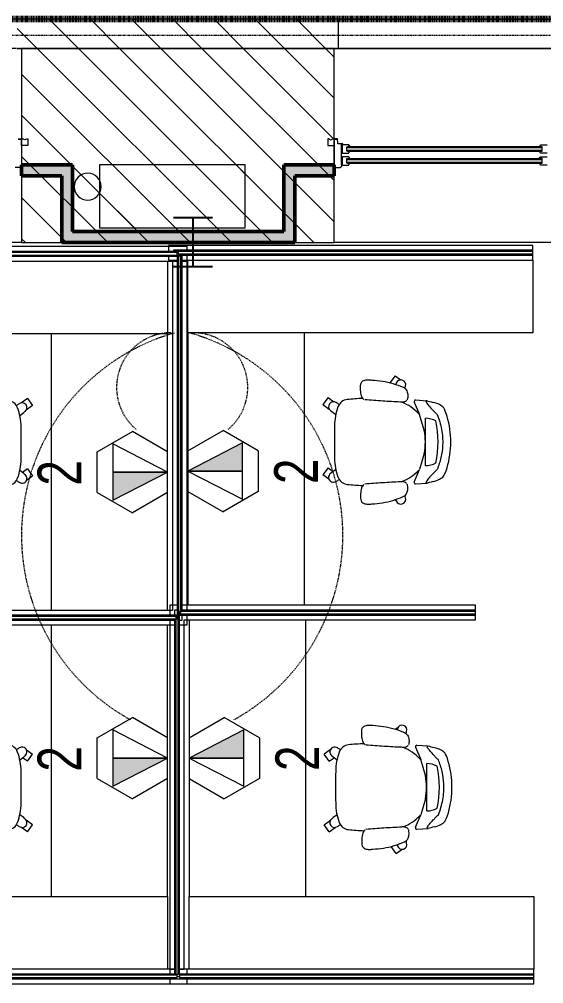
# Model space of a CAD drawing. Header units: inches. Extents: x -897 to 1409, y -1054 to 924.
# Drawn here: x 75.4 to 183.4, y 644.6 to 843.4 of the extents above; entities that cross this region are included whole.
import ezdxf

# ---------------------------------------------------------------- set-up
doc = ezdxf.new("R2010")
doc.units = ezdxf.units.IN
doc.header["$MEASUREMENT"] = 0
for name, pattern in [('Double Dash 3_8_', [1, 0.375, -0.125, 0.125, -0.125, 0.125, -0.125]), ('Double Dash 3_8__2_', [1, 0.375, -0.125, 0.125, -0.125, 0.125, -0.125]), ('Hidden 1_8_', [0.1875, 0.125, -0.0625]), ('Overhead', [0.15625, 0.09375, -0.0625])]:
    doc.linetypes.add(name, pattern=pattern)
for name, color, linetype, lineweight in [('A-ANNO-NOTE', 131, 'Continuous', 9), ('A-DETL', 90, 'Continuous', 13), ('A-DETL-GENF', 92, 'Continuous', 13), ('A-DETL-HDLN', 90, 'Hidden 1_8_', 9), ('A-GENM', 13, 'Continuous', 9), ('A-WALL', 113, 'Continuous', 13), ('A-WALL-PATT', 111, 'Continuous', 13), ('C-PROP-LINE', 91, 'Double Dash 3_8_', 20), ('I-FURN', 30, 'Continuous', 9), ('I-WALL', 2, 'Continuous', 13), ('S-COLS-SYMB', 171, 'Continuous', 20)]:
    doc.layers.add(name, color=color, linetype=linetype, lineweight=lineweight)
doc.styles.add('Arial', font='arial.ttf', dxfattribs={"width": 0.75, "height": 9})
pattern_1 = [(135, (0, 0), (-4.24264, -4.24264), [])]

# ---------------------------------------------------------------- blocks, each defined once
blk = doc.blocks.new('W-Wide Flange-Column - W10X49-819827-7TH FLOOR TELECOM PLAN')
at = {"layer": 'S-COLS-SYMB', "color": 63, "lineweight": 25}
for p, q in [((-4.01, 5.05), (4.01, 5.05)), ((0, 5.05), (0, -5.05)), ((-4.01, -5.05), (4.01, -5.05))]:
    blk.add_line(p, q, dxfattribs=at)
blk = doc.blocks.new('5649_structural model_2019_rvt-1-7TH FLOOR TELECOM PLAN')
at = {"color": 123, "lineweight": 13, "rotation": 180}
blk.add_blockref('W-Wide Flange-Column - W10X49-819827-7TH FLOOR TELECOM PLAN', (111.15, 797.38), dxfattribs=at)
blk = doc.blocks.new('Window_Double-Hung-3-Wide-Sterling_Kolbe - 11Ft 4 1_2In W x 6Ft 8 7_16In  H _UDH4036-3_-4393386-7TH FLOOR TELECOM PLAN')
at = {"layer": 'A-DETL-GENF', "lineweight": 9}
h = blk.add_hatch(color=256, dxfattribs=at)
h.paths.add_polyline_path([(57.74, -4.59), (57.74, -4.71), (97.74, -4.71), (97.74, -4.59)], flags=0)
h.paths.add_polyline_path([(57.74, -5.34), (57.74, -5.46), (97.74, -5.46), (97.74, -5.34)], flags=0)
h.paths.add_polyline_path([(57.74, -7.04), (57.74, -7.16), (97.74, -7.16), (97.74, -7.04)], flags=0)
h.paths.add_polyline_path([(57.74, -7.79), (57.74, -7.91), (97.74, -7.91), (97.74, -7.79)], flags=0)
at = {"layer": 'A-DETL-GENF', "color": 53, "lineweight": 9}
for p, q in [((-36.01, -9.53), (-36.01, -3.66)), ((-36.01, -3.66), (-34.71, -3.66)), ((99.19, -3.78), (98.94, -3.94)), ((98.94, -3.94), (98.94, -4.3)), ((100.49, -3.66), (99.19, -3.66)), ((99.19, -3.66), (99.19, -3.78)), ((100.49, -9.53), (100.49, -3.66)), ((56.63, -4.18), (57.99, -4.18)), ((57.99, -5.9), (56.63, -5.9)), ((57.62, -4.59), (57.62, -5.52)), ((58.24, -4.59), (57.62, -4.59)), ((57.62, -5.52), (58.24, -5.52)), ((57.74, -4.59), (57.74, -4.71)), ((97.74, -4.59), (57.74, -4.59)), ((97.74, -4.59), (57.74, -4.59)), ((57.74, -4.59), (57.74, -4.71)), ((57.74, -4.71), (97.74, -4.71)), ((57.74, -4.71), (97.74, -4.71)), ((57.74, -5.34), (57.74, -5.46)), ((97.74, -5.34), (57.74, -5.34)), ((97.74, -5.34), (57.74, -5.34)), ((57.74, -5.34), (57.74, -5.46)), ((57.74, -5.46), (97.74, -5.46)), ((57.74, -5.46), (97.74, -5.46)), ((57.99, -4.18), (57.99, -4.27)), ((57.99, -4.27), (58.24, -4.52)), ((58.24, -5.59), (57.99, -5.84)), ((57.99, -5.84), (58.24, -5.59)), ((57.99, -5.84), (57.99, -5.9)), ((57.99, -5.9), (57.99, -5.84)), ((58.24, -4.52), (58.24, -4.59)), ((58.24, -5.52), (58.24, -5.59)), ((58.24, -5.59), (58.24, -5.52)), ((97.49, -4.27), (97.24, -4.52)), ((97.24, -4.52), (97.24, -4.59)), ((97.24, -4.59), (97.87, -4.59)), ((97.87, -5.52), (97.24, -5.52)), ((97.24, -5.52), (97.24, -5.59)), ((97.24, -5.59), (97.24, -5.52)), ((97.24, -5.59), (97.49, -5.84)), ((97.49, -5.84), (97.24, -5.59)), ((98.85, -4.18), (97.49, -4.18)), ((97.49, -4.18), (97.49, -4.27)), ((97.49, -5.84), (97.49, -5.9)), ((97.49, -5.9), (97.49, -5.84)), ((97.49, -5.9), (98.85, -5.9)), ((97.74, -4.71), (97.74, -4.59)), ((97.74, -4.71), (97.74, -4.59)), ((97.74, -5.46), (97.74, -5.34)), ((97.74, -5.46), (97.74, -5.34)), ((97.87, -4.59), (97.87, -5.52)), ((98.85, -5.9), (98.85, -4.18)), ((98.94, -4.3), (99.01, -4.3)), ((99.01, -4.3), (99.01, -8.46)), ((56.63, -6.62), (57.99, -6.62)), ((57.62, -7.03), (57.62, -7.97)), ((58.24, -7.03), (57.62, -7.03)), ((57.74, -7.04), (57.74, -7.16)), ((97.74, -7.04), (57.74, -7.04)), ((97.74, -7.04), (57.74, -7.04)), ((57.74, -7.04), (57.74, -7.16)), ((57.74, -7.16), (97.74, -7.16)), ((57.74, -7.16), (97.74, -7.16)), ((57.74, -7.79), (57.74, -7.91)), ((97.74, -7.79), (57.74, -7.79)), ((97.74, -7.79), (57.74, -7.79)), ((57.74, -7.79), (57.74, -7.91)), ((57.74, -7.91), (97.74, -7.91)), ((57.74, -7.91), (97.74, -7.91)), ((57.99, -6.62), (57.99, -6.72)), ((57.99, -6.72), (58.24, -6.97)), ((58.24, -6.97), (58.24, -7.03)), ((97.49, -6.72), (97.24, -6.97)), ((97.24, -6.97), (97.24, -7.03)), ((97.24, -7.03), (97.87, -7.03)), ((98.85, -6.62), (97.49, -6.62)), ((97.49, -6.62), (97.49, -6.72)), ((97.74, -7.16), (97.74, -7.04)), ((97.74, -7.16), (97.74, -7.04)), ((97.74, -7.91), (97.74, -7.79)), ((97.74, -7.91), (97.74, -7.79)), ((97.87, -7.03), (97.87, -7.97)), ((98.85, -8.34), (98.85, -6.62)), ((-37.32, -9.6), (-37.32, -8.23)), ((-37.32, -8.23), (-36.01, -8.23)), ((-37, -9.6), (-37.32, -9.6)), ((-37, -9.54), (-36.67, -9.41)), ((-37, -9.6), (-37, -9.54)), ((-36.67, -9.41), (-36.25, -9.6)), ((-35.33, -9.6), (-36.25, -9.6)), ((-36.01, -8.23), (-36.01, -9.53)), ((-35.32, -9.53), (-36.01, -9.53)), ((-36.01, -9.53), (-35.32, -9.53)), ((57.99, -8.34), (56.63, -8.34)), ((57.62, -7.97), (58.24, -7.97)), ((58.24, -8.03), (57.99, -8.28)), ((57.99, -8.28), (58.24, -8.03)), ((57.99, -8.28), (57.99, -8.34)), ((57.99, -8.34), (57.99, -8.28)), ((58.24, -7.97), (58.24, -8.03)), ((58.24, -8.03), (58.24, -7.97)), ((97.87, -7.97), (97.24, -7.97)), ((97.24, -7.97), (97.24, -8.03)), ((97.24, -8.03), (97.24, -7.97)), ((97.24, -8.03), (97.49, -8.28)), ((97.49, -8.28), (97.24, -8.03)), ((97.49, -8.28), (97.49, -8.34)), ((97.49, -8.34), (97.49, -8.28)), ((97.49, -8.34), (98.85, -8.34)), ((99.01, -8.46), (98.69, -8.46)), ((98.69, -8.46), (98.69, -8.54)), ((98.69, -8.54), (99.01, -8.54)), ((99.01, -8.54), (99.74, -8.54)), ((99.74, -8.54), (99.74, -8.78)), ((99.74, -8.78), (99.81, -9.53)), ((99.81, -9.53), (100.49, -9.53)), ((99.82, -9.6), (99.81, -9.53)), ((100.49, -9.53), (99.81, -9.53)), ((99.82, -9.6), (100.74, -9.6)), ((100.49, -8.23), (100.49, -9.53)), ((101.8, -8.23), (100.49, -8.23)), ((101.16, -9.41), (100.74, -9.6)), ((101.49, -9.54), (101.16, -9.41)), ((101.49, -9.6), (101.49, -9.54)), ((101.49, -9.6), (101.8, -9.6)), ((101.8, -9.6), (101.8, -8.23))]:
    blk.add_line(p, q, dxfattribs=at)
blk = doc.blocks.new('Opening-Elliptical Arch - Exterior Window Arch-3211843-7TH FLOOR TELECOM PLAN')
at = {"layer": 'A-GENM', "linetype": 'Overhead'}
for p, q in [((-68.82, 3), (68.18, 3)), ((-68.82, -3), (68.18, -3))]:
    blk.add_line(p, q, dxfattribs=at)
blk = doc.blocks.new('Pier D3 - Pier D3-4358038-7TH FLOOR TELECOM PLAN')
at = {"layer": 'A-WALL-PATT', "lineweight": 9}
h = blk.add_hatch(dxfattribs=at)
h.set_pattern_fill('FP_1', color=53, style=0, pattern_type=2)
h.set_pattern_definition(pattern_1)
h.paths.add_polyline_path([(121.9, 800.38), (121.9, 813.38), (91.9, 813.38), (91.9, 800.38), (97.22, 800.38)], flags=0)
at = {"layer": 'A-WALL', "color": 133, "lineweight": 20}
for p, q in [((121.9, 813.38), (91.9, 813.38)), ((91.9, 813.38), (91.9, 800.38)), ((121.9, 800.38), (121.9, 813.38)), ((91.9, 800.38), (121.9, 800.38))]:
    blk.add_line(p, q, dxfattribs=at)
blk = doc.blocks.new('Pipe-Column - Steam - insulated-4697277-7TH FLOOR TELECOM PLAN')
at = {"layer": 'S-COLS-SYMB', "color": 133}
for start, end in [(360, 180), (180, 360)]:
    blk.add_arc((0, 0), 2.78, start, end, dxfattribs=at)
blk = doc.blocks.new('Workstation 3D - Workstation 3D-5467612-7TH FLOOR TELECOM PLAN')
at = {"layer": 'I-FURN', "color": 53}
for p, q in [((28.5, -12), (28.5, 59)), ((28.5, 59), (43.5, 59)), ((44.5, 59), (43.5, 59)), ((43.5, 59), (43.5, -14)), ((43.5, 59), (43.5, -12)), ((44.75, 59), (44.5, 59)), ((44.5, 59), (44.5, -14.25)), ((45.25, 59), (44.75, 59)), ((44.75, 59), (44.75, -14)), ((45.25, -14), (45.25, 59)), ((45.5, 59), (45.25, 59)), ((45.5, -15), (45.5, 59)), ((46.5, 59), (45.5, 59)), ((46.5, -16), (46.5, 59)), ((-30.5, 47), (-31.5, 47)), ((-31.5, 47), (-31.5, -13.44)), ((-30.25, 47), (-30.5, 47)), ((-30.5, 47), (-30.5, -13.7)), ((-29.75, 47), (-30.25, 47)), ((-30.25, 47), (-30.25, -14)), ((-29.75, -14), (-29.75, 47)), ((-29.5, 47), (-29.75, 47)), ((-29.5, -13.69), (-29.5, 47)), ((-28.5, 47), (-29.5, 47)), ((-28.5, -13), (-28.5, 47)), ((-2.65, 34.88), (-2.5, 37.23)), ((3.6, 36.65), (0.31, 35.68)), ((1.11, 36.91), (10.89, 36.91)), ((8.4, 36.65), (11.69, 35.68)), ((14.65, 34.88), (14.5, 37.23)), ((-2.26, 34.6), (0.31, 35.68)), ((14.21, 34.62), (11.69, 35.68)), ((19.66, 30.65), (18.8, 31.83)), ((-6.23, 30.93), (-5.94, 30.52)), ((19.66, 30.65), (18.21, 29.6)), ((15.17, 16.85), (14.29, 18.07)), ((-1.69, 17.04), (-0.79, 15.8)), ((0.66, 16.86), (-0.79, 15.8)), ((0.66, 16.86), (-0.08, 17.88)), ((13.72, 15.8), (12.77, 17.11)), ((15.17, 16.85), (13.72, 15.8)), ((28.5, 12), (-28.5, 12)), ((-28.5, -12), (28.5, -12)), ((43.5, -13), (-28.5, -13)), ((43.5, -12), (28.5, -12)), ((43.5, -14), (43.5, -13)), ((-31.5, -14.44), (-31.5, -16)), ((-30.5, -14.19), (-30.5, -15)), ((-30.5, -15), (-29.2, -15)), ((-30.25, -14), (-29.75, -14)), ((-29.5, -14.25), (-29.5, -14.75)), ((44.5, -14.25), (-29.5, -14.25)), ((-29.5, -14.75), (44.5, -14.75)), ((44.75, -14), (-29.45, -14)), ((-28.71, -15), (44.96, -15)), ((43.5, -16), (43.5, -15)), ((43.5, -15), (43.5, -16)), ((44.5, -14.75), (44.5, -14.25)), ((44.5, -14.75), (44.5, -15)), ((44.5, -15), (44.96, -15)), ((44.75, -14), (45.25, -14)), ((45, -14.19), (45, -14)), ((-31.5, -16), (-29.45, -16)), ((-28.45, -16), (43.5, -16)), ((43.5, -16), (44.71, -16)), ((45.71, -16), (46.5, -16))]:
    blk.add_line(p, q, dxfattribs=at)
for centre, radius, start, end in [((6.54, 36.68), 5.43, 153.919, 177.5258), ((5.99, 18.6), 20.92, 77.9805, 101.9468), ((5.46, 36.68), 5.43, 2.4742, 26.0163), ((6, 25.07), 11.82, 78.2823, 101.7177), ((-2.35, 34.88), 0.299, 180, 297.7893), ((6.8, 28.48), 9.67, 133.6094, 158.2559), ((2.53, 33.61), 3.04, 136.9863, 142.0953), ((9.47, 33.61), 3.04, 37.9047, 43.0137), ((5.2, 28.48), 9.67, 21.7801, 46.3906), ((14.35, 34.88), 0.299, 242.2107, 0), ((-5.8, 31.84), 1, 72.0046, 251.9831), ((-9.44, 17.17), 16.11, 74.2063, 75.8105), ((21.44, 17.17), 16.11, 104.1895, 105.8082), ((17.8, 31.84), 1, 287.9954, 107.9954), ((-0.13, 45.84), 16.11, 248.1926, 249.1641), ((12.13, 45.84), 16.11, 290.8253, 291.8014), ((41.47, 25.44), 44.45, 181.8257, 185.9993), ((-29.47, 25.44), 44.45, 354.0007, 358.1762), ((-0.48, 21.04), 2.27, 185.9993, 250.0007), ((12.48, 21.04), 2.27, 289.9993, 354.0007), ((-1.29, 17.96), 1, 144.0015, 324.0015), ((11.53, 9.97), 16.11, 145.3177, 147.8075), ((2.88, 30.25), 12.08, 250.0007, 268.9016), ((-12.86, 27.69), 16.11, 320.1956, 324.991), ((6, 193.18), 175.03, 268.9016, 271.0984), ((9.12, 30.25), 12.08, 271.0984, 289.9993), ((24.86, 27.69), 16.11, 215.009, 219.8044), ((13.29, 17.96), 1, 215.9985, 35.9985), ((0.47, 9.97), 16.11, 32.1925, 34.6823)]:
    blk.add_arc(centre, radius, start, end, dxfattribs=at)
for centre, major_axis, ratio, start_param, end_param in [((6, 26.48), (-17.15, 0), 0.912367, 4.40136, 5.026573), ((8.73, 16.87), (-9.2, 24.13), 0.265011, 0.099323, 0.367123), ((1.08, 41.17), (2.19, 0.61), 0.13132, 1.709994, 2.907856), ((10.92, 41.18), (-2.19, 0.62), 0.126478, 3.441097, 4.597438), ((3.93, 16.63), (8.52, 24.38), 0.258653, 5.910526, 6.182415), ((0.86, 53.4), (3.51, 16.55), 0.017492, 3.360979, 3.598151), ((10.89, 53.34), (-3.75, 16.5), 0.012487, 2.68195, 2.921986), ((2.77, 43.08), (5.26, 6.07), 0.093478, 2.942412, 3.337732), ((9.13, 43), (-5.36, 5.98), 0.09349, 2.943874, 3.3392)]:
    blk.add_ellipse(centre, major_axis=major_axis, ratio=ratio, start_param=start_param, end_param=end_param, dxfattribs=at)
for points, knots in [([(11.67, 39.32), (11.17, 39.52), (10.16, 39.87), (8.59, 40.26), (6.98, 40.46), (5.02, 40.49), (3.19, 40.23), (1.53, 39.77), (0.73, 39.48), (0.33, 39.32)], [-1, -1, -1, -1, -0.861111, -0.722222, -0.583333, -0.444444, -0.222222, -0.111111, 0, 0, 0, 0]), ([(0.33, 39.32), (0.14, 39.12), (-0.24, 38.75), (-0.93, 38.07), (-1.52, 37.54), (-2, 37.18), (-2.19, 37.07), (-2.28, 37.03)], [-1, -1, -1, -1, -0.833333, -0.666667, -0.333333, -0.166667, 0, 0, 0, 0]), ([(14.28, 37.03), (14.19, 37.07), (14, 37.18), (13.52, 37.54), (12.93, 38.07), (12.24, 38.75), (11.86, 39.12), (11.67, 39.32)], [-1, -1, -1, -1, -0.833333, -0.666667, -0.333333, -0.166667, 0, 0, 0, 0]), ([(-6.76, 25.84), (-6.73, 26.58), (-6.58, 28.06), (-6.08, 30.23), (-5.57, 31.64), (-5.27, 32.32)], [3.1822403, 3.1822403, 3.1822403, 3.1822403, 3.3042578, 3.427853, 3.5514483, 3.5514483, 3.5514483, 3.5514483]), ([(-2.59, 33.07), (-2.41, 32.9), (-2.16, 32.47), (-2.17, 31.97), (-2.23, 31.75)], [-0.815548, -0.815548, -0.815548, -0.815548, -0.244346, 0.287587, 0.287587, 0.287587, 0.287587]), ([(14.59, 33.07), (14.41, 32.9), (14.16, 32.47), (14.17, 31.97), (14.23, 31.75)], [-0.815548, -0.815548, -0.815548, -0.815548, -0.244346, 0.287587, 0.287587, 0.287587, 0.287587]), ([(18.76, 25.84), (18.73, 26.58), (18.58, 28.06), (18.08, 30.23), (17.57, 31.64), (17.27, 32.32)], [3.1822403, 3.1822403, 3.1822403, 3.1822403, 3.3042578, 3.427853, 3.5514483, 3.5514483, 3.5514483, 3.5514483]), ([(-2.23, 31.75), (-2.28, 30.53), (-2.41, 28.09), (-2.59, 25.64), (-2.69, 24.41)], [0.04328253, 0.04328253, 0.04328253, 0.04328253, 0.06236378, 0.08167587, 0.08167587, 0.08167587, 0.08167587]), ([(14.23, 31.75), (14.28, 30.53), (14.41, 28.09), (14.59, 25.64), (14.69, 24.41)], [0.04328253, 0.04328253, 0.04328253, 0.04328253, 0.06236378, 0.08167587, 0.08167587, 0.08167587, 0.08167587]), ([(-6.68, 24.26), (-6.76, 24.52), (-6.86, 25.05), (-6.81, 25.59), (-6.76, 25.84)], [2.8426875, 2.8426875, 2.8426875, 2.8426875, 3.098779, 3.34545, 3.34545, 3.34545, 3.34545]), ([(18.68, 24.26), (18.76, 24.52), (18.86, 25.05), (18.81, 25.59), (18.76, 25.84)], [2.8426875, 2.8426875, 2.8426875, 2.8426875, 3.098779, 3.34545, 3.34545, 3.34545, 3.34545])]:
    blk.add_open_spline(points, degree=3, knots=knots, dxfattribs=at)
for points in [[(-5.27, 32.32), (-5.2, 32.49), (-4.99, 32.8), (-4.68, 33.01), (-4.51, 33.08)], [(-4.51, 33.08), (-4.23, 33.2), (-3.62, 33.34), (-3, 33.25), (-2.71, 33.14)], [(16.51, 33.08), (16.23, 33.2), (15.62, 33.34), (15, 33.25), (14.71, 33.14)], [(17.27, 32.32), (17.2, 32.49), (16.99, 32.8), (16.68, 33.01), (16.51, 33.08)], [(-5.88, 23.58), (-6.06, 23.61), (-6.42, 23.76), (-6.63, 24.09), (-6.68, 24.26)], [(-2.76, 24.24), (-2.85, 24.12), (-3.07, 23.92), (-3.34, 23.79), (-3.48, 23.75)], [(14.76, 24.24), (14.85, 24.12), (15.07, 23.92), (15.34, 23.79), (15.48, 23.75)], [(17.88, 23.58), (18.06, 23.61), (18.42, 23.76), (18.63, 24.09), (18.68, 24.26)], [(-3.48, 23.75), (-3.87, 23.64), (-4.67, 23.5), (-5.48, 23.53), (-5.88, 23.58)], [(15.48, 23.75), (15.87, 23.64), (16.67, 23.5), (17.48, 23.53), (17.88, 23.58)]]:
    blk.add_open_spline(points, degree=3, dxfattribs=at)
blk = doc.blocks.new('Workstation 3D - Workstation 3D-5467609-7TH FLOOR TELECOM PLAN')
at = {"layer": 'I-FURN', "color": 53}
for p, q in [((44.5, 16), (43.5, 16)), ((43.5, 16), (43.5, 14.44)), ((46.5, 16), (45.5, 16)), ((46.5, -59), (46.5, 16)), ((44.5, 15), (44.5, 14.19)), ((44.75, 15), (44.5, 15)), ((45.25, 14), (44.75, 14)), ((44.75, 14), (44.75, -59)), ((45.5, 15), (45.25, 15)), ((45.25, -59), (45.25, 14)), ((45.5, -59), (45.5, 15)), ((28.5, 12), (-27.45, 12)), ((28.5, -59), (28.5, 12)), ((28.5, 12), (43.5, 12)), ((43.5, 13.44), (43.5, -59)), ((43.5, 12), (43.5, -59)), ((44.5, 13.69), (44.5, -59)), ((-27.45, -12), (28.5, -12)), ((-1.69, -17.04), (-0.79, -15.8)), ((0.66, -16.86), (-0.79, -15.8)), ((13.72, -15.8), (12.77, -17.11)), ((15.17, -16.85), (13.72, -15.8)), ((0.66, -16.86), (-0.08, -17.88)), ((15.17, -16.85), (14.29, -18.07)), ((19.66, -30.65), (18.21, -29.6)), ((-6.23, -30.93), (-5.94, -30.52)), ((19.66, -30.65), (18.8, -31.83)), ((-2.65, -34.88), (-2.5, -37.23)), ((-2.26, -34.6), (0.31, -35.68)), ((3.6, -36.65), (0.31, -35.68)), ((8.4, -36.65), (11.69, -35.68)), ((14.21, -34.62), (11.69, -35.68)), ((14.65, -34.88), (14.5, -37.23)), ((1.11, -36.91), (10.89, -36.91)), ((43.5, -59), (28.5, -59)), ((43.5, -59), (44.5, -59)), ((44.5, -59), (44.75, -59)), ((44.75, -59), (45.25, -59)), ((45.25, -59), (45.5, -59)), ((45.5, -59), (46.5, -59))]:
    blk.add_line(p, q, dxfattribs=at)
for centre, radius, start, end in [((-1.29, -17.96), 1, 35.9985, 215.9985), ((-12.86, -27.69), 16.11, 35.009, 39.8044), ((24.86, -27.69), 16.11, 140.1956, 144.991), ((13.29, -17.96), 1, 324.0015, 144.0015), ((-0.48, -21.04), 2.27, 109.9993, 174.0007), ((11.53, -9.97), 16.11, 212.1925, 214.6823), ((2.88, -30.25), 12.08, 91.0984, 109.9993), ((6, -193.18), 175.03, 88.9016, 91.0984), ((9.12, -30.25), 12.08, 70.0007, 88.9016), ((12.48, -21.04), 2.27, 5.9993, 70.0007), ((0.47, -9.97), 16.11, 325.3177, 327.8075), ((41.47, -25.44), 44.45, 174.0007, 178.1743), ((-29.47, -25.44), 44.45, 1.8238, 5.9993), ((-5.8, -31.84), 1, 108.0169, 287.9954), ((-0.13, -45.84), 16.11, 110.8359, 111.8074), ((17.8, -31.84), 1, 252.0046, 72.0046), ((12.13, -45.84), 16.11, 68.1986, 69.1747), ((-9.44, -17.17), 16.11, 284.1895, 285.7937), ((6.8, -28.48), 9.67, 201.7441, 226.3906), ((5.2, -28.48), 9.67, 313.6094, 338.2199), ((21.44, -17.17), 16.11, 254.1918, 255.8105), ((-2.35, -34.88), 0.299, 62.2107, 180), ((2.53, -33.61), 3.04, 217.9047, 223.0137), ((9.47, -33.61), 3.04, 316.9863, 322.0953), ((14.35, -34.88), 0.299, 360, 117.7893), ((6.54, -36.68), 5.43, 182.4742, 206.081), ((6, -25.07), 11.82, 258.2823, 281.7177), ((5.46, -36.68), 5.43, 333.9837, 357.5258), ((5.99, -18.6), 20.92, 258.0532, 282.0195)]:
    blk.add_arc(centre, radius, start, end, dxfattribs=at)
for centre, major_axis, ratio, start_param, end_param in [((2.77, -43.08), (-5.26, 6.07), 0.093478, 6.087046, 6.482366), ((0.86, -53.4), (-3.51, 16.55), 0.017492, 5.826627, 6.063799), ((10.89, -53.34), (3.75, 16.5), 0.012487, 0.219606, 0.459643), ((9.13, -43), (5.36, 5.98), 0.09349, 6.085578, 6.480904), ((8.73, -16.87), (9.2, 24.13), 0.265011, 2.77447, 3.04227), ((3.93, -16.63), (-8.52, 24.38), 0.258653, 3.242363, 3.514252), ((1.08, -41.17), (-2.19, 0.61), 0.13132, 0.233737, 1.431598), ((6, -26.48), (17.15, 0), 0.912367, 4.398205, 5.023418), ((10.92, -41.18), (2.19, 0.62), 0.126478, 4.827339, 5.983681)]:
    blk.add_ellipse(centre, major_axis=major_axis, ratio=ratio, start_param=start_param, end_param=end_param, dxfattribs=at)
for points in [[(-5.88, -23.58), (-6.06, -23.61), (-6.42, -23.76), (-6.63, -24.09), (-6.68, -24.26)], [(-3.48, -23.75), (-3.87, -23.64), (-4.67, -23.5), (-5.48, -23.53), (-5.88, -23.58)], [(-2.76, -24.24), (-2.85, -24.12), (-3.07, -23.92), (-3.34, -23.79), (-3.48, -23.75)], [(14.76, -24.24), (14.85, -24.12), (15.07, -23.92), (15.34, -23.79), (15.48, -23.75)], [(15.48, -23.75), (15.87, -23.64), (16.67, -23.5), (17.48, -23.53), (17.88, -23.58)], [(17.88, -23.58), (18.06, -23.61), (18.42, -23.76), (18.63, -24.09), (18.68, -24.26)], [(-5.27, -32.32), (-5.2, -32.49), (-4.99, -32.8), (-4.68, -33.01), (-4.51, -33.08)], [(-4.51, -33.08), (-4.23, -33.2), (-3.62, -33.34), (-3, -33.25), (-2.71, -33.14)], [(16.51, -33.08), (16.23, -33.2), (15.62, -33.34), (15, -33.25), (14.71, -33.14)], [(17.27, -32.32), (17.2, -32.49), (16.99, -32.8), (16.68, -33.01), (16.51, -33.08)]]:
    blk.add_open_spline(points, degree=3, dxfattribs=at)
for points, knots in [([(-6.68, -24.26), (-6.76, -24.52), (-6.86, -25.05), (-6.81, -25.59), (-6.76, -25.84)], [2.8426875, 2.8426875, 2.8426875, 2.8426875, 3.098779, 3.34545, 3.34545, 3.34545, 3.34545]), ([(-2.23, -31.75), (-2.28, -30.53), (-2.41, -28.09), (-2.59, -25.64), (-2.69, -24.41)], [0.04328253, 0.04328253, 0.04328253, 0.04328253, 0.06236378, 0.08167587, 0.08167587, 0.08167587, 0.08167587]), ([(14.23, -31.75), (14.28, -30.53), (14.41, -28.09), (14.59, -25.64), (14.69, -24.41)], [0.04328253, 0.04328253, 0.04328253, 0.04328253, 0.06236378, 0.08167587, 0.08167587, 0.08167587, 0.08167587]), ([(18.68, -24.26), (18.76, -24.52), (18.86, -25.05), (18.81, -25.59), (18.76, -25.84)], [2.8426875, 2.8426875, 2.8426875, 2.8426875, 3.098779, 3.34545, 3.34545, 3.34545, 3.34545]), ([(-6.76, -25.84), (-6.73, -26.58), (-6.58, -28.06), (-6.08, -30.23), (-5.57, -31.64), (-5.27, -32.32)], [3.1822403, 3.1822403, 3.1822403, 3.1822403, 3.3042578, 3.427853, 3.5514483, 3.5514483, 3.5514483, 3.5514483]), ([(18.76, -25.84), (18.73, -26.58), (18.58, -28.06), (18.08, -30.23), (17.57, -31.64), (17.27, -32.32)], [3.1822403, 3.1822403, 3.1822403, 3.1822403, 3.3042578, 3.427853, 3.5514483, 3.5514483, 3.5514483, 3.5514483]), ([(-2.59, -33.07), (-2.41, -32.9), (-2.16, -32.47), (-2.17, -31.97), (-2.23, -31.75)], [-0.815548, -0.815548, -0.815548, -0.815548, -0.244346, 0.287587, 0.287587, 0.287587, 0.287587]), ([(14.59, -33.07), (14.41, -32.9), (14.16, -32.47), (14.17, -31.97), (14.23, -31.75)], [-0.815548, -0.815548, -0.815548, -0.815548, -0.244346, 0.287587, 0.287587, 0.287587, 0.287587]), ([(0.33, -39.32), (0.14, -39.12), (-0.24, -38.75), (-0.93, -38.07), (-1.52, -37.54), (-2, -37.18), (-2.19, -37.07), (-2.28, -37.03)], [-1, -1, -1, -1, -0.833333, -0.666667, -0.333333, -0.166667, 0, 0, 0, 0]), ([(14.28, -37.03), (14.19, -37.07), (14, -37.18), (13.52, -37.54), (12.93, -38.07), (12.24, -38.75), (11.86, -39.12), (11.67, -39.32)], [-1, -1, -1, -1, -0.833333, -0.666667, -0.333333, -0.166667, 0, 0, 0, 0]), ([(11.67, -39.32), (11.17, -39.52), (10.16, -39.87), (8.59, -40.26), (6.98, -40.46), (5.02, -40.49), (3.19, -40.23), (1.53, -39.77), (0.73, -39.48), (0.33, -39.32)], [-1, -1, -1, -1, -0.861111, -0.722222, -0.583333, -0.444444, -0.222222, -0.111111, 0, 0, 0, 0])]:
    blk.add_open_spline(points, degree=3, knots=knots, dxfattribs=at)
blk = doc.blocks.new('Workstation 3D - Workstation 3D-V67-7TH FLOOR TELECOM PLAN')
at = {"layer": 'I-FURN', "color": 53}
for p, q in [((44.29, 16), (43.5, 16)), ((43.5, 16), (43.5, 14.19)), ((46.5, 16), (45.29, 16)), ((46.5, -59), (46.5, 16)), ((44.5, 15), (44.5, -59)), ((45.25, 14), (44.75, 14)), ((44.75, 14), (44.75, -59)), ((45.5, 15), (45.04, 15)), ((45.25, -59), (45.25, 14)), ((45.5, -59), (45.5, 15)), ((28.5, 12), (-27.66, 12)), ((28.5, -59), (28.5, 12)), ((28.5, 12), (43.5, 12)), ((43.5, 13.19), (43.5, -59)), ((43.5, 12), (43.5, -59)), ((-27.66, -12), (28.5, -12)), ((-1.69, -17.04), (-0.79, -15.8)), ((0.66, -16.86), (-0.79, -15.8)), ((13.72, -15.8), (12.77, -17.11)), ((15.17, -16.85), (13.72, -15.8)), ((0.66, -16.86), (-0.08, -17.88)), ((15.17, -16.85), (14.29, -18.07)), ((19.66, -30.65), (18.21, -29.6)), ((-6.23, -30.93), (-5.94, -30.52)), ((19.66, -30.65), (18.8, -31.83)), ((-2.65, -34.88), (-2.5, -37.23)), ((-2.26, -34.6), (0.31, -35.68)), ((3.6, -36.65), (0.31, -35.68)), ((8.4, -36.65), (11.69, -35.68)), ((14.21, -34.62), (11.69, -35.68)), ((14.65, -34.88), (14.5, -37.23)), ((1.11, -36.91), (10.89, -36.91)), ((43.5, -59), (28.5, -59)), ((43.5, -59), (44.5, -59)), ((44.5, -59), (44.75, -59)), ((44.75, -59), (45.25, -59)), ((45.25, -59), (45.5, -59)), ((45.5, -59), (46.5, -59))]:
    blk.add_line(p, q, dxfattribs=at)
for centre, radius, start, end in [((-1.29, -17.96), 1, 35.9985, 215.9985), ((-12.86, -27.69), 16.11, 35.009, 39.8044), ((24.86, -27.69), 16.11, 140.1956, 144.991), ((13.29, -17.96), 1, 324.0015, 144.0015), ((-0.48, -21.04), 2.27, 109.9993, 174.0007), ((11.53, -9.97), 16.11, 212.1925, 214.6823), ((2.88, -30.25), 12.08, 91.0984, 109.9993), ((6, -193.18), 175.03, 88.9016, 91.0984), ((9.12, -30.25), 12.08, 70.0007, 88.9016), ((12.48, -21.04), 2.27, 5.9993, 70.0007), ((0.47, -9.97), 16.11, 325.3177, 327.8075), ((41.47, -25.44), 44.45, 174.0007, 178.1743), ((-29.47, -25.44), 44.45, 1.8238, 5.9993), ((-5.8, -31.84), 1, 108.0169, 287.9954), ((-0.13, -45.84), 16.11, 110.8359, 111.8074), ((17.8, -31.84), 1, 252.0046, 72.0046), ((12.13, -45.84), 16.11, 68.1986, 69.1747), ((-9.44, -17.17), 16.11, 284.1895, 285.7937), ((6.8, -28.48), 9.67, 201.7441, 226.3906), ((5.2, -28.48), 9.67, 313.6094, 338.2199), ((21.44, -17.17), 16.11, 254.1918, 255.8105), ((-2.35, -34.88), 0.299, 62.2107, 180), ((2.53, -33.61), 3.04, 217.9047, 223.0137), ((9.47, -33.61), 3.04, 316.9863, 322.0953), ((14.35, -34.88), 0.299, 360, 117.7893), ((6.54, -36.68), 5.43, 182.4742, 206.081), ((6, -25.07), 11.82, 258.2823, 281.7177), ((5.46, -36.68), 5.43, 333.9837, 357.5258), ((5.99, -18.6), 20.92, 258.0532, 282.0195)]:
    blk.add_arc(centre, radius, start, end, dxfattribs=at)
for centre, major_axis, ratio, start_param, end_param in [((2.77, -43.08), (-5.26, 6.07), 0.093478, 6.087046, 6.482366), ((0.86, -53.4), (-3.51, 16.55), 0.017492, 5.826627, 6.063799), ((10.89, -53.34), (3.75, 16.5), 0.012487, 0.219606, 0.459643), ((9.13, -43), (5.36, 5.98), 0.09349, 6.085578, 6.480904), ((8.73, -16.87), (9.2, 24.13), 0.265011, 2.77447, 3.04227), ((3.93, -16.63), (-8.52, 24.38), 0.258653, 3.242363, 3.514252), ((1.08, -41.17), (-2.19, 0.61), 0.13132, 0.233737, 1.431598), ((6, -26.48), (17.15, 0), 0.912367, 4.398205, 5.023418), ((10.92, -41.18), (2.19, 0.62), 0.126478, 4.827339, 5.983681)]:
    blk.add_ellipse(centre, major_axis=major_axis, ratio=ratio, start_param=start_param, end_param=end_param, dxfattribs=at)
for points in [[(-5.88, -23.58), (-6.06, -23.61), (-6.42, -23.76), (-6.63, -24.09), (-6.68, -24.26)], [(-3.48, -23.75), (-3.87, -23.64), (-4.67, -23.5), (-5.48, -23.53), (-5.88, -23.58)], [(-2.76, -24.24), (-2.85, -24.12), (-3.07, -23.92), (-3.34, -23.79), (-3.48, -23.75)], [(14.76, -24.24), (14.85, -24.12), (15.07, -23.92), (15.34, -23.79), (15.48, -23.75)], [(15.48, -23.75), (15.87, -23.64), (16.67, -23.5), (17.48, -23.53), (17.88, -23.58)], [(17.88, -23.58), (18.06, -23.61), (18.42, -23.76), (18.63, -24.09), (18.68, -24.26)], [(-5.27, -32.32), (-5.2, -32.49), (-4.99, -32.8), (-4.68, -33.01), (-4.51, -33.08)], [(-4.51, -33.08), (-4.23, -33.2), (-3.62, -33.34), (-3, -33.25), (-2.71, -33.14)], [(16.51, -33.08), (16.23, -33.2), (15.62, -33.34), (15, -33.25), (14.71, -33.14)], [(17.27, -32.32), (17.2, -32.49), (16.99, -32.8), (16.68, -33.01), (16.51, -33.08)]]:
    blk.add_open_spline(points, degree=3, dxfattribs=at)
for points, knots in [([(-6.68, -24.26), (-6.76, -24.52), (-6.86, -25.05), (-6.81, -25.59), (-6.76, -25.84)], [2.8426875, 2.8426875, 2.8426875, 2.8426875, 3.098779, 3.34545, 3.34545, 3.34545, 3.34545]), ([(-2.23, -31.75), (-2.28, -30.53), (-2.41, -28.09), (-2.59, -25.64), (-2.69, -24.41)], [0.04328253, 0.04328253, 0.04328253, 0.04328253, 0.06236378, 0.08167587, 0.08167587, 0.08167587, 0.08167587]), ([(14.23, -31.75), (14.28, -30.53), (14.41, -28.09), (14.59, -25.64), (14.69, -24.41)], [0.04328253, 0.04328253, 0.04328253, 0.04328253, 0.06236378, 0.08167587, 0.08167587, 0.08167587, 0.08167587]), ([(18.68, -24.26), (18.76, -24.52), (18.86, -25.05), (18.81, -25.59), (18.76, -25.84)], [2.8426875, 2.8426875, 2.8426875, 2.8426875, 3.098779, 3.34545, 3.34545, 3.34545, 3.34545]), ([(-6.76, -25.84), (-6.73, -26.58), (-6.58, -28.06), (-6.08, -30.23), (-5.57, -31.64), (-5.27, -32.32)], [3.1822403, 3.1822403, 3.1822403, 3.1822403, 3.3042578, 3.427853, 3.5514483, 3.5514483, 3.5514483, 3.5514483]), ([(18.76, -25.84), (18.73, -26.58), (18.58, -28.06), (18.08, -30.23), (17.57, -31.64), (17.27, -32.32)], [3.1822403, 3.1822403, 3.1822403, 3.1822403, 3.3042578, 3.427853, 3.5514483, 3.5514483, 3.5514483, 3.5514483]), ([(-2.59, -33.07), (-2.41, -32.9), (-2.16, -32.47), (-2.17, -31.97), (-2.23, -31.75)], [-0.815548, -0.815548, -0.815548, -0.815548, -0.244346, 0.287587, 0.287587, 0.287587, 0.287587]), ([(14.59, -33.07), (14.41, -32.9), (14.16, -32.47), (14.17, -31.97), (14.23, -31.75)], [-0.815548, -0.815548, -0.815548, -0.815548, -0.244346, 0.287587, 0.287587, 0.287587, 0.287587]), ([(0.33, -39.32), (0.14, -39.12), (-0.24, -38.75), (-0.93, -38.07), (-1.52, -37.54), (-2, -37.18), (-2.19, -37.07), (-2.28, -37.03)], [-1, -1, -1, -1, -0.833333, -0.666667, -0.333333, -0.166667, 0, 0, 0, 0]), ([(14.28, -37.03), (14.19, -37.07), (14, -37.18), (13.52, -37.54), (12.93, -38.07), (12.24, -38.75), (11.86, -39.12), (11.67, -39.32)], [-1, -1, -1, -1, -0.833333, -0.666667, -0.333333, -0.166667, 0, 0, 0, 0]), ([(11.67, -39.32), (11.17, -39.52), (10.16, -39.87), (8.59, -40.26), (6.98, -40.46), (5.02, -40.49), (3.19, -40.23), (1.53, -39.77), (0.73, -39.48), (0.33, -39.32)], [-1, -1, -1, -1, -0.861111, -0.722222, -0.583333, -0.444444, -0.222222, -0.111111, 0, 0, 0, 0])]:
    blk.add_open_spline(points, degree=3, knots=knots, dxfattribs=at)
blk = doc.blocks.new('Workstation 3D - Workstation 3D-V68-7TH FLOOR TELECOM PLAN')
at = {"layer": 'I-FURN', "color": 53}
for p, q in [((28.5, -12), (28.5, 59)), ((28.5, 59), (43.5, 59)), ((44.5, 59), (43.5, 59)), ((43.5, 59), (43.5, -14)), ((43.5, 59), (43.5, -12)), ((44.75, 59), (44.5, 59)), ((44.5, 59), (44.5, -14.25)), ((45.25, 59), (44.75, 59)), ((44.75, 59), (44.75, -14)), ((45.25, -14), (45.25, 59)), ((45.5, 59), (45.25, 59)), ((45.5, -15), (45.5, 59)), ((46.5, 59), (45.5, 59)), ((46.5, -16), (46.5, 59)), ((-30.5, 47), (-31.5, 47)), ((-31.5, 47), (-31.5, -13.44)), ((-30.25, 47), (-30.5, 47)), ((-30.5, 47), (-30.5, -13.7)), ((-29.75, 47), (-30.25, 47)), ((-30.25, 47), (-30.25, -14)), ((-29.75, -14), (-29.75, 47)), ((-29.5, 47), (-29.75, 47)), ((-29.5, -13.69), (-29.5, 47)), ((-28.5, 47), (-29.5, 47)), ((-28.5, -13), (-28.5, 47)), ((-2.65, 34.88), (-2.5, 37.23)), ((3.6, 36.65), (0.31, 35.68)), ((1.11, 36.91), (10.89, 36.91)), ((8.4, 36.65), (11.69, 35.68)), ((14.65, 34.88), (14.5, 37.23)), ((-2.26, 34.6), (0.31, 35.68)), ((14.21, 34.62), (11.69, 35.68)), ((19.66, 30.65), (18.8, 31.83)), ((-6.23, 30.93), (-5.94, 30.52)), ((19.66, 30.65), (18.21, 29.6)), ((15.17, 16.85), (14.29, 18.07)), ((-1.69, 17.04), (-0.79, 15.8)), ((0.66, 16.86), (-0.79, 15.8)), ((0.66, 16.86), (-0.08, 17.88)), ((13.72, 15.8), (12.77, 17.11)), ((15.17, 16.85), (13.72, 15.8)), ((28.5, 12), (-28.5, 12)), ((-28.5, -12), (28.5, -12)), ((43.5, -13), (-28.5, -13)), ((43.5, -12), (28.5, -12)), ((43.5, -14), (43.5, -13)), ((-31.5, -14.44), (-31.5, -16)), ((-30.5, -14.19), (-30.5, -15)), ((-30.5, -15), (-29.2, -15)), ((-30.25, -14), (-29.75, -14)), ((-29.5, -14.25), (-29.5, -14.75)), ((44.5, -14.25), (-29.5, -14.25)), ((-29.5, -14.75), (44.5, -14.75)), ((44.75, -14), (-29.45, -14)), ((-28.71, -15), (44.75, -15)), ((43.5, -16), (43.5, -15)), ((43.5, -15), (43.5, -16)), ((44.5, -14.75), (44.5, -14.25)), ((44.5, -14.75), (44.5, -15)), ((44.5, -15), (44.75, -15)), ((44.75, -14), (45.25, -14)), ((45, -14.44), (45, -14)), ((45.25, -15), (45.5, -15)), ((-31.5, -16), (-29.45, -16)), ((-28.45, -16), (43.5, -16)), ((43.5, -16), (44.5, -16)), ((45.5, -16), (46.5, -16))]:
    blk.add_line(p, q, dxfattribs=at)
for centre, radius, start, end in [((6.54, 36.68), 5.43, 153.919, 177.5258), ((5.99, 18.6), 20.92, 77.9805, 101.9468), ((5.46, 36.68), 5.43, 2.4742, 26.0163), ((6, 25.07), 11.82, 78.2823, 101.7177), ((-2.35, 34.88), 0.299, 180, 297.7893), ((6.8, 28.48), 9.67, 133.6094, 158.2559), ((2.53, 33.61), 3.04, 136.9863, 142.0953), ((9.47, 33.61), 3.04, 37.9047, 43.0137), ((5.2, 28.48), 9.67, 21.7801, 46.3906), ((14.35, 34.88), 0.299, 242.2107, 0), ((-5.8, 31.84), 1, 72.0046, 251.9831), ((-9.44, 17.17), 16.11, 74.2063, 75.8105), ((21.44, 17.17), 16.11, 104.1895, 105.8082), ((17.8, 31.84), 1, 287.9954, 107.9954), ((-0.13, 45.84), 16.11, 248.1926, 249.1641), ((12.13, 45.84), 16.11, 290.8253, 291.8014), ((41.47, 25.44), 44.45, 181.8257, 185.9993), ((-29.47, 25.44), 44.45, 354.0007, 358.1762), ((-0.48, 21.04), 2.27, 185.9993, 250.0007), ((12.48, 21.04), 2.27, 289.9993, 354.0007), ((-1.29, 17.96), 1, 144.0015, 324.0015), ((11.53, 9.97), 16.11, 145.3177, 147.8075), ((2.88, 30.25), 12.08, 250.0007, 268.9016), ((-12.86, 27.69), 16.11, 320.1956, 324.991), ((6, 193.18), 175.03, 268.9016, 271.0984), ((9.12, 30.25), 12.08, 271.0984, 289.9993), ((24.86, 27.69), 16.11, 215.009, 219.8044), ((13.29, 17.96), 1, 215.9985, 35.9985), ((0.47, 9.97), 16.11, 32.1925, 34.6823)]:
    blk.add_arc(centre, radius, start, end, dxfattribs=at)
for centre, major_axis, ratio, start_param, end_param in [((6, 26.48), (-17.15, 0), 0.912367, 4.40136, 5.026573), ((8.73, 16.87), (-9.2, 24.13), 0.265011, 0.099323, 0.367123), ((1.08, 41.17), (2.19, 0.61), 0.13132, 1.709994, 2.907856), ((10.92, 41.18), (-2.19, 0.62), 0.126478, 3.441097, 4.597438), ((3.93, 16.63), (8.52, 24.38), 0.258653, 5.910526, 6.182415), ((0.86, 53.4), (3.51, 16.55), 0.017492, 3.360979, 3.598151), ((10.89, 53.34), (-3.75, 16.5), 0.012487, 2.68195, 2.921986), ((2.77, 43.08), (5.26, 6.07), 0.093478, 2.942412, 3.337732), ((9.13, 43), (-5.36, 5.98), 0.09349, 2.943874, 3.3392)]:
    blk.add_ellipse(centre, major_axis=major_axis, ratio=ratio, start_param=start_param, end_param=end_param, dxfattribs=at)
for points, knots in [([(11.67, 39.32), (11.17, 39.52), (10.16, 39.87), (8.59, 40.26), (6.98, 40.46), (5.02, 40.49), (3.19, 40.23), (1.53, 39.77), (0.73, 39.48), (0.33, 39.32)], [-1, -1, -1, -1, -0.861111, -0.722222, -0.583333, -0.444444, -0.222222, -0.111111, 0, 0, 0, 0]), ([(0.33, 39.32), (0.14, 39.12), (-0.24, 38.75), (-0.93, 38.07), (-1.52, 37.54), (-2, 37.18), (-2.19, 37.07), (-2.28, 37.03)], [-1, -1, -1, -1, -0.833333, -0.666667, -0.333333, -0.166667, 0, 0, 0, 0]), ([(14.28, 37.03), (14.19, 37.07), (14, 37.18), (13.52, 37.54), (12.93, 38.07), (12.24, 38.75), (11.86, 39.12), (11.67, 39.32)], [-1, -1, -1, -1, -0.833333, -0.666667, -0.333333, -0.166667, 0, 0, 0, 0]), ([(-6.76, 25.84), (-6.73, 26.58), (-6.58, 28.06), (-6.08, 30.23), (-5.57, 31.64), (-5.27, 32.32)], [3.1822403, 3.1822403, 3.1822403, 3.1822403, 3.3042578, 3.427853, 3.5514483, 3.5514483, 3.5514483, 3.5514483]), ([(-2.59, 33.07), (-2.41, 32.9), (-2.16, 32.47), (-2.17, 31.97), (-2.23, 31.75)], [-0.815548, -0.815548, -0.815548, -0.815548, -0.244346, 0.287587, 0.287587, 0.287587, 0.287587]), ([(14.59, 33.07), (14.41, 32.9), (14.16, 32.47), (14.17, 31.97), (14.23, 31.75)], [-0.815548, -0.815548, -0.815548, -0.815548, -0.244346, 0.287587, 0.287587, 0.287587, 0.287587]), ([(18.76, 25.84), (18.73, 26.58), (18.58, 28.06), (18.08, 30.23), (17.57, 31.64), (17.27, 32.32)], [3.1822403, 3.1822403, 3.1822403, 3.1822403, 3.3042578, 3.427853, 3.5514483, 3.5514483, 3.5514483, 3.5514483]), ([(-2.23, 31.75), (-2.28, 30.53), (-2.41, 28.09), (-2.59, 25.64), (-2.69, 24.41)], [0.04328253, 0.04328253, 0.04328253, 0.04328253, 0.06236378, 0.08167587, 0.08167587, 0.08167587, 0.08167587]), ([(14.23, 31.75), (14.28, 30.53), (14.41, 28.09), (14.59, 25.64), (14.69, 24.41)], [0.04328253, 0.04328253, 0.04328253, 0.04328253, 0.06236378, 0.08167587, 0.08167587, 0.08167587, 0.08167587]), ([(-6.68, 24.26), (-6.76, 24.52), (-6.86, 25.05), (-6.81, 25.59), (-6.76, 25.84)], [2.8426875, 2.8426875, 2.8426875, 2.8426875, 3.098779, 3.34545, 3.34545, 3.34545, 3.34545]), ([(18.68, 24.26), (18.76, 24.52), (18.86, 25.05), (18.81, 25.59), (18.76, 25.84)], [2.8426875, 2.8426875, 2.8426875, 2.8426875, 3.098779, 3.34545, 3.34545, 3.34545, 3.34545])]:
    blk.add_open_spline(points, degree=3, knots=knots, dxfattribs=at)
for points in [[(-5.27, 32.32), (-5.2, 32.49), (-4.99, 32.8), (-4.68, 33.01), (-4.51, 33.08)], [(-4.51, 33.08), (-4.23, 33.2), (-3.62, 33.34), (-3, 33.25), (-2.71, 33.14)], [(16.51, 33.08), (16.23, 33.2), (15.62, 33.34), (15, 33.25), (14.71, 33.14)], [(17.27, 32.32), (17.2, 32.49), (16.99, 32.8), (16.68, 33.01), (16.51, 33.08)], [(-5.88, 23.58), (-6.06, 23.61), (-6.42, 23.76), (-6.63, 24.09), (-6.68, 24.26)], [(-2.76, 24.24), (-2.85, 24.12), (-3.07, 23.92), (-3.34, 23.79), (-3.48, 23.75)], [(14.76, 24.24), (14.85, 24.12), (15.07, 23.92), (15.34, 23.79), (15.48, 23.75)], [(17.88, 23.58), (18.06, 23.61), (18.42, 23.76), (18.63, 24.09), (18.68, 24.26)], [(-3.48, 23.75), (-3.87, 23.64), (-4.67, 23.5), (-5.48, 23.53), (-5.88, 23.58)], [(15.48, 23.75), (15.87, 23.64), (16.67, 23.5), (17.48, 23.53), (17.88, 23.58)]]:
    blk.add_open_spline(points, degree=3, dxfattribs=at)
blk = doc.blocks.new('Family - ___-850868-7TH FLOOR TELECOM PLAN')
at = {"layer": 'C-PROP-LINE', "color": 133, "linetype": 'Double Dash 3_8__2_'}
blk.add_line((934.11, 840.01), (-889.89, 840.01), dxfattribs=at)

msp = doc.modelspace()

# ---------------------------------------------------------------- hatches: boundary and pattern name
at = {"layer": 'A-ANNO-NOTE'}
for points in [[(121.35, 750.26), (121.35, 756.06), (110.1, 750.26)], [(94.66, 744.24), (105.91, 750.04), (94.66, 750.04)], [(121.6, 691.09), (121.6, 696.9), (110.35, 691.09)], [(94.66, 685.29), (105.91, 691.09), (94.66, 691.09)]]:
    msp.add_hatch(color=256, dxfattribs=at).paths.add_polyline_path(points, flags=0)
at = {"layer": 'A-WALL-PATT', "lineweight": 9}
h = msp.add_hatch(dxfattribs=at)
h.set_pattern_fill('FP_1', color=53, style=0, pattern_type=2)
h.set_pattern_definition(pattern_1)
h.paths.add_polyline_path([(933.4, 837.38), (933.4, 843.38), (783.42, 843.38), (783.42, 837.38), (890.29, 837.38)], flags=0)
h.paths.add_polyline_path([(648.75, 837.38), (648.75, 843.38), (529.67, 843.38), (529.67, 837.38), (573.06, 837.38)], flags=0)
h.paths.add_polyline_path([(395, 837.38), (395, 843.38), (275.8, 843.38), (275.8, 837.38), (335.14, 837.38)], flags=0)
h.paths.add_polyline_path([(141.12, 837.38), (141.12, 843.38), (74.92, 843.38), (74.92, 837.38), (97.22, 837.38)], flags=0)
h.paths.add_polyline_path([(-59.75, 837.38), (-59.75, 843.38), (-125.83, 843.38), (-125.83, 837.38), (-61.39, 837.38)], flags=0)
h.paths.add_polyline_path([(-260.5, 837.38), (-260.5, 843.38), (-377.7, 843.38), (-377.7, 837.38), (-299.31, 837.38)], flags=0)
h.paths.add_polyline_path([(-512.38, 837.38), (-512.38, 843.38), (-631.58, 843.38), (-631.58, 837.38), (-537.23, 837.38)], flags=0)
h.paths.add_polyline_path([(-766.25, 837.38), (-766.25, 843.38), (-896.85, 843.38), (-896.85, 837.38), (-775.15, 837.38)], flags=0)
h = msp.add_hatch(dxfattribs=at)
h.set_pattern_fill('FP_1', color=53, style=0, pattern_type=2)
h.set_pattern_definition(pattern_1)
h.paths.add_polyline_path([(814.15, 797.38), (814.15, 837.38), (784.34, 837.38), (784.34, 797.38), (810.98, 797.38)], flags=0)
h.paths.add_polyline_path([(647.84, 797.38), (647.84, 837.38), (530.59, 837.38), (530.59, 797.38), (573.06, 797.38)], flags=0)
h.paths.add_polyline_path([(394.09, 797.38), (394.09, 837.38), (276.71, 837.38), (276.71, 797.38), (335.14, 797.38)], flags=0)
h.paths.add_polyline_path([(140.21, 797.38), (140.21, 837.38), (75.84, 837.38), (75.84, 797.38), (97.22, 797.38)], flags=0)
h.paths.add_polyline_path([(-60.66, 797.38), (-60.66, 837.38), (-124.91, 837.38), (-124.91, 797.38), (-61.39, 797.38)], flags=0)
h.paths.add_polyline_path([(-261.41, 797.38), (-261.41, 837.38), (-376.79, 837.38), (-376.79, 797.38), (-279.48, 797.38)], flags=0)
h.paths.add_polyline_path([(-513.29, 797.38), (-513.29, 837.38), (-630.66, 837.38), (-630.66, 797.38), (-537.23, 797.38)], flags=0)
h.paths.add_polyline_path([(-767.16, 797.38), (-767.16, 837.38), (-893.35, 837.38), (-893.35, 797.38), (-775.15, 797.38)], flags=0)
h = msp.add_hatch(dxfattribs=at)
h.set_pattern_fill('FP_1', color=53, style=0, pattern_type=2)
h.set_pattern_definition(pattern_1)
h.paths.add_polyline_path([(806.15, 797.38), (810.15, 797.38), (810.15, 837.38), (784.34, 837.38), (784.34, 797.38)], flags=0)
h.paths.add_polyline_path([(647.84, 797.38), (647.84, 837.38), (530.59, 837.38), (530.59, 797.38), (573.06, 797.38)], flags=0)
h.paths.add_polyline_path([(394.09, 797.38), (394.09, 837.38), (276.71, 837.38), (276.71, 797.38), (335.14, 797.38)], flags=0)
h.paths.add_polyline_path([(140.21, 797.38), (140.21, 837.38), (75.84, 837.38), (75.84, 797.38), (97.22, 797.38)], flags=0)
h.paths.add_polyline_path([(-60.66, 797.38), (-60.66, 837.38), (-124.91, 837.38), (-124.91, 797.38), (-61.39, 797.38)], flags=0)
h.paths.add_polyline_path([(-261.41, 797.38), (-261.41, 837.38), (-376.79, 837.38), (-376.79, 797.38), (-279.48, 797.38)], flags=0)
h.paths.add_polyline_path([(-513.29, 797.38), (-513.29, 837.38), (-630.66, 837.38), (-630.66, 797.38), (-537.23, 797.38)], flags=0)
h.paths.add_polyline_path([(-767.16, 797.38), (-767.16, 837.38), (-853.35, 837.38), (-853.35, 797.38), (-775.15, 797.38)], flags=0)
at = {"layer": 'A-WALL-PATT'}
for points in [[(84.09, 811.13), (84.09, 813.38), (75.84, 813.38), (75.84, 811.13)], [(84.09, 797.38), (86.34, 797.38), (86.34, 813.38), (84.09, 813.38), (84.09, 811.13)], [(129.84, 797.38), (132.09, 797.38), (132.09, 813.38), (129.84, 813.38), (129.84, 799.63)], [(140.21, 811.13), (140.21, 813.38), (132.09, 813.38), (132.09, 811.13)], [(129.84, 797.38), (129.84, 799.63), (86.34, 799.63), (86.34, 797.38), (97.22, 797.38)]]:
    msp.add_hatch(color=253, dxfattribs=at).paths.add_polyline_path(points, flags=0)

# ---------------------------------------------------------------- linework, layer by layer
at = {"layer": 'A-ANNO-NOTE'}
for p, q in [((91.42, 754.22), (98.68, 758.41)), ((105.91, 754.24), (98.68, 758.41)), ((110.1, 754.45), (117.33, 758.62)), ((124.59, 754.43), (117.33, 758.62)), ((121.35, 756.06), (110.1, 750.26)), ((121.35, 750.26), (121.35, 756.06)), ((91.42, 745.87), (91.42, 754.22)), ((105.91, 745.85), (105.91, 754.24)), ((110.1, 754.45), (110.1, 746.06)), ((124.59, 754.43), (124.59, 746.08)), ((105.91, 750.04), (94.66, 750.04)), ((94.66, 750.04), (94.66, 744.24)), ((94.66, 744.24), (105.91, 750.04)), ((94.66, 750.04), (105.91, 750.04)), ((110.1, 750.26), (121.35, 750.26)), ((121.35, 750.26), (110.1, 750.26)), ((91.42, 745.87), (98.68, 741.68)), ((105.91, 745.85), (98.68, 741.68)), ((110.1, 746.06), (117.33, 741.89)), ((124.59, 746.08), (117.33, 741.89)), ((91.42, 695.27), (98.68, 699.46)), ((105.91, 695.29), (98.68, 699.46)), ((110.35, 695.29), (117.58, 699.46)), ((124.85, 695.27), (117.58, 699.46)), ((121.6, 696.9), (110.35, 691.09)), ((121.6, 691.09), (121.6, 696.9)), ((91.42, 686.92), (91.42, 695.27)), ((105.91, 686.9), (105.91, 695.29)), ((110.35, 695.29), (110.35, 686.9)), ((124.85, 695.27), (124.85, 686.92)), ((105.91, 691.09), (94.66, 691.09)), ((94.66, 691.09), (94.66, 685.29)), ((94.66, 685.29), (105.91, 691.09)), ((94.66, 691.09), (105.91, 691.09)), ((110.35, 691.09), (121.6, 691.09)), ((121.6, 691.09), (110.35, 691.09)), ((91.42, 686.92), (98.68, 682.72)), ((105.91, 686.9), (98.68, 682.72)), ((110.35, 686.9), (117.58, 682.72)), ((124.85, 686.92), (117.58, 682.72))]:
    msp.add_line(p, q, dxfattribs=at)
at = {"layer": 'A-ANNO-NOTE', "lineweight": 20}
for p, q in [((94.66, 755.85), (94.66, 744.24)), ((105.91, 750.04), (94.66, 755.85)), ((121.35, 756.06), (110.1, 750.26)), ((121.35, 744.45), (121.35, 756.06)), ((94.66, 744.24), (105.91, 750.04)), ((110.1, 750.26), (121.35, 744.45)), ((94.66, 696.9), (94.66, 685.29)), ((105.91, 691.09), (94.66, 696.9)), ((121.6, 696.9), (110.35, 691.09)), ((121.6, 685.29), (121.6, 696.9)), ((94.66, 685.29), (105.91, 691.09)), ((110.35, 691.09), (121.6, 685.29))]:
    msp.add_line(p, q, dxfattribs=at)
at = {"layer": 'A-DETL', "linetype": 'Double Dash 3_8_', "lineweight": 140}
msp.add_line((934.11, 843.38), (-896.85, 843.38), dxfattribs=at)
at = {"layer": 'A-DETL-HDLN'}
for centre, radius, start, end in [((119.2, 737), 43.39, 105.8409, 241.1942), ((106.65, 767.51), 11.26, 89.9549, 230.0451), ((98.62, 737), 43.39, 298.8058, 74.1591), ((111.17, 767.51), 11.26, 309.9549, 90.0451)]:
    msp.add_arc(centre, radius, start, end, dxfattribs=at)
at = {"layer": 'A-WALL', "color": 133, "lineweight": 20}
for p, q in [((141.12, 843.38), (74.92, 843.38)), ((141.12, 837.38), (141.12, 843.38)), ((74.92, 837.38), (141.12, 837.38)), ((140.21, 837.38), (75.84, 837.38)), ((75.84, 837.38), (75.84, 797.38)), ((140.21, 837.38), (75.84, 837.38)), ((75.84, 837.38), (75.84, 797.38)), ((140.21, 797.38), (140.21, 837.38)), ((140.21, 797.38), (140.21, 837.38)), ((75.84, 797.38), (140.21, 797.38)), ((75.84, 797.38), (140.21, 797.38))]:
    msp.add_line(p, q, dxfattribs=at)
at = {"layer": 'A-WALL', "color": 53, "lineweight": 9}
for p, q in [((141.12, 843.38), (275.8, 843.38)), ((141.12, 837.38), (275.8, 837.38)), ((275.8, 837.38), (141.12, 837.38)), ((141.12, 837.38), (275.8, 837.38)), ((75.84, 797.38), (-60.66, 797.38)), ((75.84, 797.38), (-60.66, 797.38)), ((276.71, 797.38), (140.21, 797.38)), ((276.71, 797.38), (140.21, 797.38))]:
    msp.add_line(p, q, dxfattribs=at)
at = {"layer": 'I-WALL', "color": 213, "lineweight": 50}
for p, q in [((84.09, 813.38), (75.84, 813.38)), ((75.84, 813.38), (75.84, 811.13)), ((86.34, 813.38), (84.09, 813.38)), ((86.34, 799.63), (86.34, 813.38)), ((129.84, 813.38), (129.84, 799.63)), ((132.09, 813.38), (129.84, 813.38)), ((140.21, 813.38), (132.09, 813.38)), ((140.21, 811.13), (140.21, 813.38)), ((75.84, 811.13), (84.09, 811.13)), ((84.09, 811.13), (84.09, 797.38)), ((132.09, 797.38), (132.09, 811.13)), ((132.09, 811.13), (140.21, 811.13)), ((129.84, 799.63), (86.34, 799.63)), ((84.09, 797.38), (86.34, 797.38)), ((86.34, 797.38), (129.84, 797.38)), ((129.84, 797.38), (132.09, 797.38))]:
    msp.add_line(p, q, dxfattribs=at)

# ---------------------------------------------------------------- block references
at = {"color": 53, "lineweight": 9}
for name, p, rotation in [('Opening-Elliptical Arch - Exterior Window Arch-3211843-7TH FLOOR TELECOM PLAN', (7.26, 840.38), 180), ('Opening-Elliptical Arch - Exterior Window Arch-3211843-7TH FLOOR TELECOM PLAN', (208.14, 840.38), 180), ('Window_Double-Hung-3-Wide-Sterling_Kolbe - 11Ft 4 1_2In W x 6Ft 8 7_16In  H _UDH4036-3_-4393386-7TH FLOOR TELECOM PLAN', (39.83, 809.15), 180), ('Window_Double-Hung-3-Wide-Sterling_Kolbe - 11Ft 4 1_2In W x 6Ft 8 7_16In  H _UDH4036-3_-4393386-7TH FLOOR TELECOM PLAN', (240.7, 809.15), 180), ('Workstation 3D - Workstation 3D-5467612-7TH FLOOR TELECOM PLAN', (93.91, 750.04), 90.0000000000001), ('Workstation 3D - Workstation 3D-V67-7TH FLOOR TELECOM PLAN', (122.1, 750.26), 89.9999999999999), ('Workstation 3D - Workstation 3D-V68-7TH FLOOR TELECOM PLAN', (122.35, 691.09), 269.9999999999999), ('Workstation 3D - Workstation 3D-5467609-7TH FLOOR TELECOM PLAN', (93.91, 691.09), 270.0000000000001)]:
    msp.add_blockref(name, p, dxfattribs=dict(at, rotation=rotation))
at = {"color": 133, "linetype": 'Double Dash 3_8__2_', "lineweight": 20}
msp.add_blockref('Family - ___-850868-7TH FLOOR TELECOM PLAN', (0, 0), dxfattribs=at)
at = {"color": 53, "lineweight": 9}
for name, p in [('Pier D3 - Pier D3-4358038-7TH FLOOR TELECOM PLAN', (0, 0)), ('Pipe-Column - Steam - insulated-4697277-7TH FLOOR TELECOM PLAN', (89.46, 808.88))]:
    msp.add_blockref(name, p, dxfattribs=at)
at = {"lineweight": 5}
msp.add_blockref('5649_structural model_2019_rvt-1-7TH FLOOR TELECOM PLAN', (0, 0), dxfattribs=at)

# ---------------------------------------------------------------- texts
at = {"layer": 'A-ANNO-NOTE', "char_height": 9, "width": 6.363, "attachment_point": 1, "rotation": 90, "style": 'Arial'}
for insert in [(79.13, 747.26), (127.86, 747.59), (79.13, 688.31), (128.12, 688.43)]:
    msp.add_mtext('2', dxfattribs=dict(at, insert=insert))

doc.saveas('drawing.dxf')
